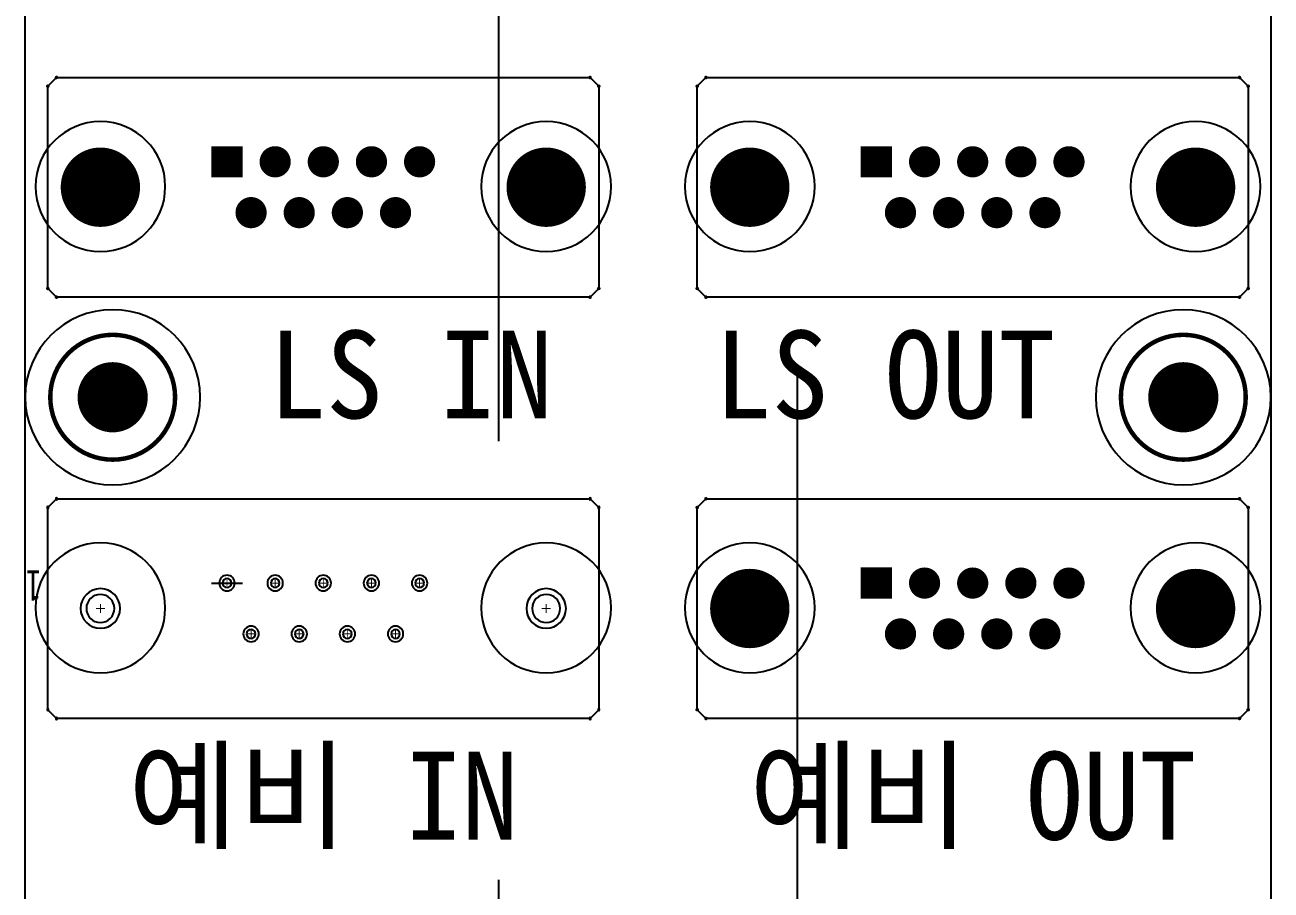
# Model space of a CAD drawing. Header units: millimetres. Extents: x 0 to 841, y 0 to 594.
# Drawn here: x 434.772 to 438.322, y 137.745 to 140.209 of the extents above; entities that cross this region are included whole.
import ezdxf
from ezdxf.enums import TextEntityAlignment as Align

# ---------------------------------------------------------------- set-up
doc = ezdxf.new("R2010")
doc.units = ezdxf.units.MM
doc.header["$LTSCALE"] = 10
doc.linetypes.add('HIDDEN', pattern=[0.375, 0.25, -0.125])
doc.linetypes.add('KEEPOUT_00011110', pattern=[2, 1, 1])
doc.layers.add('LINE06', color=9, linetype='Continuous')
doc.styles.get("Standard").update_dxf_attribs({"font": 'GulimChe.ttf'})

# ---------------------------------------------------------------- blocks, each defined once
blk = doc.blocks.new('PAD_5')
at = {"const_width": 2}
blk.add_lwpolyline([(0, -1, 1), (0, 1, 1)], format="xyb", close=True, dxfattribs=at)

msp = doc.modelspace()

# ---------------------------------------------------------------- linework, layer by layer
at = {"const_width": 0.0889}
for points in [[(434.9775, 139.1485, 1), (435.0664, 139.1485, 1)], [(434.9775, 139.1485, 1), (435.0664, 139.1485, 1)], [(438.0275, 139.1485, 1), (438.1164, 139.1485, 1)], [(438.0275, 139.1485, 1), (438.1164, 139.1485, 1)]]:
    msp.add_lwpolyline(points, format="xyb", close=True, dxfattribs=at)
at = {"layer": 'LINE06'}
for p, q in [((434.7719, 142.5985), (434.7719, 135.6485)), ((438.3219, 135.6485), (438.3219, 142.5985)), ((434.8371, 140.0343), (434.8621, 140.0593)), ((434.8621, 140.0593), (436.3818, 140.0593)), ((436.3818, 140.0593), (436.4068, 140.0343)), ((436.6871, 140.0343), (436.7121, 140.0593)), ((436.7121, 140.0593), (438.2318, 140.0593)), ((438.2318, 140.0593), (438.2568, 140.0343)), ((434.8371, 139.4585), (434.8371, 140.0343)), ((436.4068, 140.0343), (436.4068, 139.4585)), ((436.6871, 139.4585), (436.6871, 140.0343)), ((438.2568, 140.0343), (438.2568, 139.4585)), ((434.8621, 139.4335), (434.8371, 139.4585)), ((436.4068, 139.4585), (436.3818, 139.4335)), ((436.7121, 139.4335), (436.6871, 139.4585)), ((438.2568, 139.4585), (438.2318, 139.4335)), ((436.3818, 139.4335), (434.8621, 139.4335)), ((438.2318, 139.4335), (436.7121, 139.4335)), ((434.8371, 138.8343), (434.8621, 138.8593)), ((434.8621, 138.8593), (436.3818, 138.8593)), ((436.3818, 138.8593), (436.4068, 138.8343)), ((436.6871, 138.8343), (436.7121, 138.8593)), ((436.7121, 138.8593), (438.2318, 138.8593)), ((438.2318, 138.8593), (438.2568, 138.8343)), ((434.8371, 138.2585), (434.8371, 138.8343)), ((436.4068, 138.8343), (436.4068, 138.2585)), ((436.6871, 138.2585), (436.6871, 138.8343)), ((438.2568, 138.8343), (438.2568, 138.2585)), ((435.3031, 138.6192), (435.392, 138.6192)), ((435.3031, 138.6192), (435.392, 138.6192)), ((434.8621, 138.2335), (434.8371, 138.2585)), ((436.4068, 138.2585), (436.3818, 138.2335)), ((436.7121, 138.2335), (436.6871, 138.2585)), ((438.2568, 138.2585), (438.2318, 138.2335)), ((436.3818, 138.2335), (434.8621, 138.2335)), ((438.2318, 138.2335), (436.7121, 138.2335))]:
    msp.add_line(p, q, dxfattribs=at)
at = {"layer": 'LINE06', "linetype": 'HIDDEN'}
msp.add_lwpolyline([(436.1219, 142.9735), (436.9719, 142.9735), (436.9719, 135.2735), (436.1219, 135.2735)], close=True, dxfattribs=at)
at = {"layer": 'LINE06'}
for points, const_width in [([(434.8595, 140.0593, 1), (434.8646, 140.0593, 1)], 0.00508), ([(436.3792, 140.0593, 1), (436.3843, 140.0593, 1)], 0.00508), ([(436.7095, 140.0593, 1), (436.7146, 140.0593, 1)], 0.00508), ([(438.2292, 140.0593, 1), (438.2343, 140.0593, 1)], 0.00508), ([(434.8345, 140.0343, 1), (434.8396, 140.0343, 1)], 0.00508), ([(436.4042, 140.0343, 1), (436.4093, 140.0343, 1)], 0.00508), ([(436.6845, 140.0343, 1), (436.6896, 140.0343, 1)], 0.00508), ([(438.2542, 140.0343, 1), (438.2593, 140.0343, 1)], 0.00508), ([(434.9869, 139.6902, 1), (434.9869, 139.8033, 1)], 0.113), ([(434.9869, 139.6902, 1), (434.9869, 139.8033, 1)], 0.113), ([(434.9869, 139.6902, 1), (434.9869, 139.8033, 1)], 0.113), ([(435.3476, 139.7969, 1), (435.3476, 139.8414, 1)], 0.0444), ([(435.3349, 139.8192, 1), (435.3603, 139.8192, 1)], 0.0254), ([(435.3349, 139.8192, 1), (435.3603, 139.8192, 1)], 0.0254), ([(435.4848, 139.7969, 1), (435.4848, 139.8414, 1)], 0.0444), ([(435.4848, 139.7969, 1), (435.4848, 139.8414, 1)], 0.0444), ([(435.4848, 139.7969, 1), (435.4848, 139.8414, 1)], 0.0444), ([(435.4721, 139.8192, 1), (435.4975, 139.8192, 1)], 0.0254), ([(435.4721, 139.8192, 1), (435.4975, 139.8192, 1)], 0.0254), ([(435.6219, 139.7969, 1), (435.6219, 139.8414, 1)], 0.0444), ([(435.6219, 139.7969, 1), (435.6219, 139.8414, 1)], 0.0444), ([(435.6219, 139.7969, 1), (435.6219, 139.8414, 1)], 0.0444), ([(435.6092, 139.8192, 1), (435.6346, 139.8192, 1)], 0.0254), ([(435.6092, 139.8192, 1), (435.6346, 139.8192, 1)], 0.0254), ([(435.7591, 139.7969, 1), (435.7591, 139.8414, 1)], 0.0444), ([(435.7591, 139.7969, 1), (435.7591, 139.8414, 1)], 0.0444), ([(435.7591, 139.7969, 1), (435.7591, 139.8414, 1)], 0.0444), ([(435.7464, 139.8192, 1), (435.7718, 139.8192, 1)], 0.0254), ([(435.7464, 139.8192, 1), (435.7718, 139.8192, 1)], 0.0254), ([(435.8962, 139.7969, 1), (435.8962, 139.8414, 1)], 0.0444), ([(435.8962, 139.7969, 1), (435.8962, 139.8414, 1)], 0.0444), ([(435.8962, 139.7969, 1), (435.8962, 139.8414, 1)], 0.0444), ([(435.8835, 139.8192, 1), (435.9089, 139.8192, 1)], 0.0254), ([(435.8835, 139.8192, 1), (435.9089, 139.8192, 1)], 0.0254), ([(436.2569, 139.6902, 1), (436.2569, 139.8033, 1)], 0.113), ([(436.2569, 139.6902, 1), (436.2569, 139.8033, 1)], 0.113), ([(436.2569, 139.6902, 1), (436.2569, 139.8033, 1)], 0.113), ([(436.8369, 139.6902, 1), (436.8369, 139.8033, 1)], 0.113), ([(436.8369, 139.6902, 1), (436.8369, 139.8033, 1)], 0.113), ([(436.8369, 139.6902, 1), (436.8369, 139.8033, 1)], 0.113), ([(437.1976, 139.7969, 1), (437.1976, 139.8414, 1)], 0.0444), ([(437.1849, 139.8192, 1), (437.2103, 139.8192, 1)], 0.0254), ([(437.1849, 139.8192, 1), (437.2103, 139.8192, 1)], 0.0254), ([(437.3348, 139.7969, 1), (437.3348, 139.8414, 1)], 0.0444), ([(437.3348, 139.7969, 1), (437.3348, 139.8414, 1)], 0.0444), ([(437.3348, 139.7969, 1), (437.3348, 139.8414, 1)], 0.0444), ([(437.3221, 139.8192, 1), (437.3475, 139.8192, 1)], 0.0254), ([(437.3221, 139.8192, 1), (437.3475, 139.8192, 1)], 0.0254), ([(437.4719, 139.7969, 1), (437.4719, 139.8414, 1)], 0.0444), ([(437.4719, 139.7969, 1), (437.4719, 139.8414, 1)], 0.0444), ([(437.4719, 139.7969, 1), (437.4719, 139.8414, 1)], 0.0444), ([(437.4592, 139.8192, 1), (437.4846, 139.8192, 1)], 0.0254), ([(437.4592, 139.8192, 1), (437.4846, 139.8192, 1)], 0.0254), ([(437.6091, 139.7969, 1), (437.6091, 139.8414, 1)], 0.0444), ([(437.6091, 139.7969, 1), (437.6091, 139.8414, 1)], 0.0444), ([(437.6091, 139.7969, 1), (437.6091, 139.8414, 1)], 0.0444), ([(437.5964, 139.8192, 1), (437.6218, 139.8192, 1)], 0.0254), ([(437.5964, 139.8192, 1), (437.6218, 139.8192, 1)], 0.0254), ([(437.7462, 139.7969, 1), (437.7462, 139.8414, 1)], 0.0444), ([(437.7462, 139.7969, 1), (437.7462, 139.8414, 1)], 0.0444), ([(437.7462, 139.7969, 1), (437.7462, 139.8414, 1)], 0.0444), ([(437.7335, 139.8192, 1), (437.7589, 139.8192, 1)], 0.0254), ([(437.7335, 139.8192, 1), (437.7589, 139.8192, 1)], 0.0254), ([(438.1069, 139.6902, 1), (438.1069, 139.8033, 1)], 0.113), ([(438.1069, 139.6902, 1), (438.1069, 139.8033, 1)], 0.113), ([(438.1069, 139.6902, 1), (438.1069, 139.8033, 1)], 0.113), ([(434.9469, 139.7468, 1), (435.0269, 139.7468, 1)], 0.08), ([(434.9469, 139.7468, 1), (435.0269, 139.7468, 1)], 0.08), ([(436.2169, 139.7468, 1), (436.2969, 139.7468, 1)], 0.08), ([(436.2169, 139.7468, 1), (436.2969, 139.7468, 1)], 0.08), ([(436.7969, 139.7468, 1), (436.8769, 139.7468, 1)], 0.08), ([(436.7969, 139.7468, 1), (436.8769, 139.7468, 1)], 0.08), ([(438.0669, 139.7468, 1), (438.1469, 139.7468, 1)], 0.08), ([(438.0669, 139.7468, 1), (438.1469, 139.7468, 1)], 0.08), ([(435.4162, 139.6521, 1), (435.4162, 139.6966, 1)], 0.0444), ([(435.4162, 139.6521, 1), (435.4162, 139.6966, 1)], 0.0444), ([(435.4162, 139.6521, 1), (435.4162, 139.6966, 1)], 0.0444), ([(435.4035, 139.6744, 1), (435.4289, 139.6744, 1)], 0.0254), ([(435.4035, 139.6744, 1), (435.4289, 139.6744, 1)], 0.0254), ([(435.5533, 139.6521, 1), (435.5533, 139.6966, 1)], 0.0444), ([(435.5533, 139.6521, 1), (435.5533, 139.6966, 1)], 0.0444), ([(435.5533, 139.6521, 1), (435.5533, 139.6966, 1)], 0.0444), ([(435.5406, 139.6744, 1), (435.566, 139.6744, 1)], 0.0254), ([(435.5406, 139.6744, 1), (435.566, 139.6744, 1)], 0.0254), ([(435.6905, 139.6521, 1), (435.6905, 139.6966, 1)], 0.0444), ([(435.6905, 139.6521, 1), (435.6905, 139.6966, 1)], 0.0444), ([(435.6905, 139.6521, 1), (435.6905, 139.6966, 1)], 0.0444), ([(435.6778, 139.6744, 1), (435.7032, 139.6744, 1)], 0.0254), ([(435.6778, 139.6744, 1), (435.7032, 139.6744, 1)], 0.0254), ([(435.8277, 139.6521, 1), (435.8277, 139.6966, 1)], 0.0444), ([(435.8277, 139.6521, 1), (435.8277, 139.6966, 1)], 0.0444), ([(435.8277, 139.6521, 1), (435.8277, 139.6966, 1)], 0.0444), ([(435.815, 139.6744, 1), (435.8404, 139.6744, 1)], 0.0254), ([(435.815, 139.6744, 1), (435.8404, 139.6744, 1)], 0.0254), ([(437.2662, 139.6521, 1), (437.2662, 139.6966, 1)], 0.0444), ([(437.2662, 139.6521, 1), (437.2662, 139.6966, 1)], 0.0444), ([(437.2662, 139.6521, 1), (437.2662, 139.6966, 1)], 0.0444), ([(437.2535, 139.6744, 1), (437.2789, 139.6744, 1)], 0.0254), ([(437.2535, 139.6744, 1), (437.2789, 139.6744, 1)], 0.0254), ([(437.4033, 139.6521, 1), (437.4033, 139.6966, 1)], 0.0444), ([(437.4033, 139.6521, 1), (437.4033, 139.6966, 1)], 0.0444), ([(437.4033, 139.6521, 1), (437.4033, 139.6966, 1)], 0.0444), ([(437.3906, 139.6744, 1), (437.416, 139.6744, 1)], 0.0254), ([(437.3906, 139.6744, 1), (437.416, 139.6744, 1)], 0.0254), ([(437.5405, 139.6521, 1), (437.5405, 139.6966, 1)], 0.0444), ([(437.5405, 139.6521, 1), (437.5405, 139.6966, 1)], 0.0444), ([(437.5405, 139.6521, 1), (437.5405, 139.6966, 1)], 0.0444), ([(437.5278, 139.6744, 1), (437.5532, 139.6744, 1)], 0.0254), ([(437.5278, 139.6744, 1), (437.5532, 139.6744, 1)], 0.0254), ([(437.6777, 139.6521, 1), (437.6777, 139.6966, 1)], 0.0444), ([(437.6777, 139.6521, 1), (437.6777, 139.6966, 1)], 0.0444), ([(437.6777, 139.6521, 1), (437.6777, 139.6966, 1)], 0.0444), ([(437.665, 139.6744, 1), (437.6904, 139.6744, 1)], 0.0254), ([(437.665, 139.6744, 1), (437.6904, 139.6744, 1)], 0.0254), ([(434.8345, 139.4585, 1), (434.8396, 139.4585, 1)], 0.00508), ([(436.4042, 139.4585, 1), (436.4093, 139.4585, 1)], 0.00508), ([(436.6845, 139.4585, 1), (436.6896, 139.4585, 1)], 0.00508), ([(438.2542, 139.4585, 1), (438.2593, 139.4585, 1)], 0.00508), ([(434.8595, 139.4335, 1), (434.8646, 139.4335, 1)], 0.00508), ([(436.3792, 139.4335, 1), (436.3843, 139.4335, 1)], 0.00508), ([(436.7095, 139.4335, 1), (436.7146, 139.4335, 1)], 0.00508), ([(438.2292, 139.4335, 1), (438.2343, 139.4335, 1)], 0.00508), ([(435.1997, 139.1485, 1), (434.8441, 139.1485, 1)], 0.0127), ([(438.2497, 139.1485, 1), (437.8941, 139.1485, 1)], 0.0127), ([(434.933, 139.1485, 1), (435.1108, 139.1485, 1)], 0.0127), ([(437.983, 139.1485, 1), (438.1608, 139.1485, 1)], 0.0127), ([(436.7095, 138.8593, 1), (436.7146, 138.8593, 1)], 0.00508), ([(438.2292, 138.8593, 1), (438.2343, 138.8593, 1)], 0.00508), ([(436.6845, 138.8343, 1), (436.6896, 138.8343, 1)], 0.00508), ([(438.2542, 138.8343, 1), (438.2593, 138.8343, 1)], 0.00508), ([(437.1976, 138.5969, 1), (437.1976, 138.6414, 1)], 0.0444), ([(437.3348, 138.5969, 1), (437.3348, 138.6414, 1)], 0.0444), ([(437.3348, 138.5969, 1), (437.3348, 138.6414, 1)], 0.0444), ([(437.3348, 138.5969, 1), (437.3348, 138.6414, 1)], 0.0444), ([(437.4719, 138.5969, 1), (437.4719, 138.6414, 1)], 0.0444), ([(437.4719, 138.5969, 1), (437.4719, 138.6414, 1)], 0.0444), ([(437.4719, 138.5969, 1), (437.4719, 138.6414, 1)], 0.0444), ([(437.6091, 138.5969, 1), (437.6091, 138.6414, 1)], 0.0444), ([(437.6091, 138.5969, 1), (437.6091, 138.6414, 1)], 0.0444), ([(437.6091, 138.5969, 1), (437.6091, 138.6414, 1)], 0.0444), ([(437.7462, 138.5969, 1), (437.7462, 138.6414, 1)], 0.0444), ([(437.7462, 138.5969, 1), (437.7462, 138.6414, 1)], 0.0444), ([(437.7462, 138.5969, 1), (437.7462, 138.6414, 1)], 0.0444), ([(436.8369, 138.4902, 1), (436.8369, 138.6033, 1)], 0.113), ([(436.8369, 138.4902, 1), (436.8369, 138.6033, 1)], 0.113), ([(436.8369, 138.4902, 1), (436.8369, 138.6033, 1)], 0.113), ([(437.1849, 138.6192, 1), (437.2103, 138.6192, 1)], 0.0254), ([(437.1849, 138.6192, 1), (437.2103, 138.6192, 1)], 0.0254), ([(437.3221, 138.6192, 1), (437.3475, 138.6192, 1)], 0.0254), ([(437.3221, 138.6192, 1), (437.3475, 138.6192, 1)], 0.0254), ([(437.4592, 138.6192, 1), (437.4846, 138.6192, 1)], 0.0254), ([(437.4592, 138.6192, 1), (437.4846, 138.6192, 1)], 0.0254), ([(437.5964, 138.6192, 1), (437.6218, 138.6192, 1)], 0.0254), ([(437.5964, 138.6192, 1), (437.6218, 138.6192, 1)], 0.0254), ([(437.7335, 138.6192, 1), (437.7589, 138.6192, 1)], 0.0254), ([(437.7335, 138.6192, 1), (437.7589, 138.6192, 1)], 0.0254), ([(438.1069, 138.4902, 1), (438.1069, 138.6033, 1)], 0.113), ([(438.1069, 138.4902, 1), (438.1069, 138.6033, 1)], 0.113), ([(438.1069, 138.4902, 1), (438.1069, 138.6033, 1)], 0.113), ([(436.7969, 138.5468, 1), (436.8769, 138.5468, 1)], 0.08), ([(436.7969, 138.5468, 1), (436.8769, 138.5468, 1)], 0.08), ([(438.0669, 138.5468, 1), (438.1469, 138.5468, 1)], 0.08), ([(438.0669, 138.5468, 1), (438.1469, 138.5468, 1)], 0.08), ([(437.2662, 138.4521, 1), (437.2662, 138.4966, 1)], 0.0444), ([(437.2662, 138.4521, 1), (437.2662, 138.4966, 1)], 0.0444), ([(437.2662, 138.4521, 1), (437.2662, 138.4966, 1)], 0.0444), ([(437.2535, 138.4744, 1), (437.2789, 138.4744, 1)], 0.0254), ([(437.2535, 138.4744, 1), (437.2789, 138.4744, 1)], 0.0254), ([(437.4033, 138.4521, 1), (437.4033, 138.4966, 1)], 0.0444), ([(437.4033, 138.4521, 1), (437.4033, 138.4966, 1)], 0.0444), ([(437.4033, 138.4521, 1), (437.4033, 138.4966, 1)], 0.0444), ([(437.3906, 138.4744, 1), (437.416, 138.4744, 1)], 0.0254), ([(437.3906, 138.4744, 1), (437.416, 138.4744, 1)], 0.0254), ([(437.5405, 138.4521, 1), (437.5405, 138.4966, 1)], 0.0444), ([(437.5405, 138.4521, 1), (437.5405, 138.4966, 1)], 0.0444), ([(437.5405, 138.4521, 1), (437.5405, 138.4966, 1)], 0.0444), ([(437.5278, 138.4744, 1), (437.5532, 138.4744, 1)], 0.0254), ([(437.5278, 138.4744, 1), (437.5532, 138.4744, 1)], 0.0254), ([(437.6777, 138.4521, 1), (437.6777, 138.4966, 1)], 0.0444), ([(437.6777, 138.4521, 1), (437.6777, 138.4966, 1)], 0.0444), ([(437.6777, 138.4521, 1), (437.6777, 138.4966, 1)], 0.0444), ([(437.665, 138.4744, 1), (437.6904, 138.4744, 1)], 0.0254), ([(437.665, 138.4744, 1), (437.6904, 138.4744, 1)], 0.0254), ([(436.6845, 138.2585, 1), (436.6896, 138.2585, 1)], 0.00508), ([(436.7095, 138.2335, 1), (436.7146, 138.2335, 1)], 0.00508), ([(438.2292, 138.2335, 1), (438.2343, 138.2335, 1)], 0.00508), ([(438.2542, 138.2585, 1), (438.2593, 138.2585, 1)], 0.00508)]:
    msp.add_lwpolyline(points, format="xyb", close=True, dxfattribs=dict(at, const_width=const_width))
for points, const_width in [([(435.3031, 139.8192), (435.392, 139.8192)], 0.0889), ([(435.3031, 139.8192), (435.392, 139.8192)], 0.0889), ([(437.1531, 139.8192), (437.242, 139.8192)], 0.0889), ([(437.1531, 139.8192), (437.242, 139.8192)], 0.0889), ([(435.3349, 139.8192), (435.3603, 139.8192)], 0.00254), ([(435.3349, 139.8192), (435.3603, 139.8192)], 0.00254), ([(435.3476, 139.8065), (435.3476, 139.8319)], 0.00254), ([(435.3476, 139.8065), (435.3476, 139.8319)], 0.00254), ([(435.4721, 139.8192), (435.4975, 139.8192)], 0.00254), ([(435.4721, 139.8192), (435.4975, 139.8192)], 0.00254), ([(435.4848, 139.8065), (435.4848, 139.8319)], 0.00254), ([(435.4848, 139.8065), (435.4848, 139.8319)], 0.00254), ([(435.6092, 139.8192), (435.6346, 139.8192)], 0.00254), ([(435.6092, 139.8192), (435.6346, 139.8192)], 0.00254), ([(435.6219, 139.8065), (435.6219, 139.8319)], 0.00254), ([(435.6219, 139.8065), (435.6219, 139.8319)], 0.00254), ([(435.7464, 139.8192), (435.7718, 139.8192)], 0.00254), ([(435.7464, 139.8192), (435.7718, 139.8192)], 0.00254), ([(435.7591, 139.8065), (435.7591, 139.8319)], 0.00254), ([(435.7591, 139.8065), (435.7591, 139.8319)], 0.00254), ([(435.8835, 139.8192), (435.9089, 139.8192)], 0.00254), ([(435.8835, 139.8192), (435.9089, 139.8192)], 0.00254), ([(435.8962, 139.8065), (435.8962, 139.8319)], 0.00254), ([(435.8962, 139.8065), (435.8962, 139.8319)], 0.00254), ([(437.1849, 139.8192), (437.2103, 139.8192)], 0.00254), ([(437.1849, 139.8192), (437.2103, 139.8192)], 0.00254), ([(437.1976, 139.8065), (437.1976, 139.8319)], 0.00254), ([(437.1976, 139.8065), (437.1976, 139.8319)], 0.00254), ([(437.3221, 139.8192), (437.3475, 139.8192)], 0.00254), ([(437.3221, 139.8192), (437.3475, 139.8192)], 0.00254), ([(437.3348, 139.8065), (437.3348, 139.8319)], 0.00254), ([(437.3348, 139.8065), (437.3348, 139.8319)], 0.00254), ([(437.4592, 139.8192), (437.4846, 139.8192)], 0.00254), ([(437.4592, 139.8192), (437.4846, 139.8192)], 0.00254), ([(437.4719, 139.8065), (437.4719, 139.8319)], 0.00254), ([(437.4719, 139.8065), (437.4719, 139.8319)], 0.00254), ([(437.5964, 139.8192), (437.6218, 139.8192)], 0.00254), ([(437.5964, 139.8192), (437.6218, 139.8192)], 0.00254), ([(437.6091, 139.8065), (437.6091, 139.8319)], 0.00254), ([(437.6091, 139.8065), (437.6091, 139.8319)], 0.00254), ([(437.7335, 139.8192), (437.7589, 139.8192)], 0.00254), ([(437.7335, 139.8192), (437.7589, 139.8192)], 0.00254), ([(437.7462, 139.8065), (437.7462, 139.8319)], 0.00254), ([(437.7462, 139.8065), (437.7462, 139.8319)], 0.00254), ([(434.9742, 139.7468), (434.9996, 139.7468)], 0.00254), ([(434.9742, 139.7468), (434.9996, 139.7468)], 0.00254), ([(434.9869, 139.7341), (434.9869, 139.7595)], 0.00254), ([(434.9869, 139.7341), (434.9869, 139.7595)], 0.00254), ([(436.2442, 139.7468), (436.2696, 139.7468)], 0.00254), ([(436.2442, 139.7468), (436.2696, 139.7468)], 0.00254), ([(436.2569, 139.7341), (436.2569, 139.7595)], 0.00254), ([(436.2569, 139.7341), (436.2569, 139.7595)], 0.00254), ([(436.8242, 139.7468), (436.8496, 139.7468)], 0.00254), ([(436.8242, 139.7468), (436.8496, 139.7468)], 0.00254), ([(436.8369, 139.7341), (436.8369, 139.7595)], 0.00254), ([(436.8369, 139.7341), (436.8369, 139.7595)], 0.00254), ([(438.0942, 139.7468), (438.1196, 139.7468)], 0.00254), ([(438.0942, 139.7468), (438.1196, 139.7468)], 0.00254), ([(438.1069, 139.7341), (438.1069, 139.7595)], 0.00254), ([(438.1069, 139.7341), (438.1069, 139.7595)], 0.00254), ([(435.4035, 139.6744), (435.4289, 139.6744)], 0.00254), ([(435.4035, 139.6744), (435.4289, 139.6744)], 0.00254), ([(435.4162, 139.6617), (435.4162, 139.6871)], 0.00254), ([(435.4162, 139.6617), (435.4162, 139.6871)], 0.00254), ([(435.5406, 139.6744), (435.566, 139.6744)], 0.00254), ([(435.5406, 139.6744), (435.566, 139.6744)], 0.00254), ([(435.5533, 139.6617), (435.5533, 139.6871)], 0.00254), ([(435.5533, 139.6617), (435.5533, 139.6871)], 0.00254), ([(435.6778, 139.6744), (435.7032, 139.6744)], 0.00254), ([(435.6778, 139.6744), (435.7032, 139.6744)], 0.00254), ([(435.6905, 139.6617), (435.6905, 139.6871)], 0.00254), ([(435.6905, 139.6617), (435.6905, 139.6871)], 0.00254), ([(435.815, 139.6744), (435.8404, 139.6744)], 0.00254), ([(435.815, 139.6744), (435.8404, 139.6744)], 0.00254), ([(435.8277, 139.6617), (435.8277, 139.6871)], 0.00254), ([(435.8277, 139.6617), (435.8277, 139.6871)], 0.00254), ([(437.2535, 139.6744), (437.2789, 139.6744)], 0.00254), ([(437.2535, 139.6744), (437.2789, 139.6744)], 0.00254), ([(437.2662, 139.6617), (437.2662, 139.6871)], 0.00254), ([(437.2662, 139.6617), (437.2662, 139.6871)], 0.00254), ([(437.3906, 139.6744), (437.416, 139.6744)], 0.00254), ([(437.3906, 139.6744), (437.416, 139.6744)], 0.00254), ([(437.4033, 139.6617), (437.4033, 139.6871)], 0.00254), ([(437.4033, 139.6617), (437.4033, 139.6871)], 0.00254), ([(437.5278, 139.6744), (437.5532, 139.6744)], 0.00254), ([(437.5278, 139.6744), (437.5532, 139.6744)], 0.00254), ([(437.5405, 139.6617), (437.5405, 139.6871)], 0.00254), ([(437.5405, 139.6617), (437.5405, 139.6871)], 0.00254), ([(437.665, 139.6744), (437.6904, 139.6744)], 0.00254), ([(437.665, 139.6744), (437.6904, 139.6744)], 0.00254), ([(437.6777, 139.6617), (437.6777, 139.6871)], 0.00254), ([(437.6777, 139.6617), (437.6777, 139.6871)], 0.00254), ([(435.0219, 139.1358), (435.0219, 139.1612)], 0.00254), ([(435.0219, 139.1358), (435.0219, 139.1612)], 0.00254), ([(438.0719, 139.1358), (438.0719, 139.1612)], 0.00254), ([(438.0719, 139.1358), (438.0719, 139.1612)], 0.00254), ([(435.0092, 139.1485), (435.0346, 139.1485)], 0.00254), ([(435.0092, 139.1485), (435.0346, 139.1485)], 0.00254), ([(438.0592, 139.1485), (438.0846, 139.1485)], 0.00254), ([(438.0592, 139.1485), (438.0846, 139.1485)], 0.00254), ([(437.1531, 138.6192), (437.242, 138.6192)], 0.0889), ([(437.1531, 138.6192), (437.242, 138.6192)], 0.0889), ([(435.3476, 138.6065), (435.3476, 138.6319)], 0.00254), ([(435.3476, 138.6065), (435.3476, 138.6319)], 0.00254), ([(435.4848, 138.6065), (435.4848, 138.6319)], 0.00254), ([(435.4848, 138.6065), (435.4848, 138.6319)], 0.00254), ([(435.6219, 138.6065), (435.6219, 138.6319)], 0.00254), ([(435.6219, 138.6065), (435.6219, 138.6319)], 0.00254), ([(435.7591, 138.6065), (435.7591, 138.6319)], 0.00254), ([(435.7591, 138.6065), (435.7591, 138.6319)], 0.00254), ([(435.8962, 138.6065), (435.8962, 138.6319)], 0.00254), ([(435.8962, 138.6065), (435.8962, 138.6319)], 0.00254), ([(437.1976, 138.6065), (437.1976, 138.6319)], 0.00254), ([(437.1976, 138.6065), (437.1976, 138.6319)], 0.00254), ([(437.3348, 138.6065), (437.3348, 138.6319)], 0.00254), ([(437.3348, 138.6065), (437.3348, 138.6319)], 0.00254), ([(437.4719, 138.6065), (437.4719, 138.6319)], 0.00254), ([(437.4719, 138.6065), (437.4719, 138.6319)], 0.00254), ([(437.6091, 138.6065), (437.6091, 138.6319)], 0.00254), ([(437.6091, 138.6065), (437.6091, 138.6319)], 0.00254), ([(437.7462, 138.6065), (437.7462, 138.6319)], 0.00254), ([(437.7462, 138.6065), (437.7462, 138.6319)], 0.00254), ([(435.3349, 138.6192), (435.3603, 138.6192)], 0.00254), ([(435.3349, 138.6192), (435.3603, 138.6192)], 0.00254), ([(435.4721, 138.6192), (435.4975, 138.6192)], 0.00254), ([(435.4721, 138.6192), (435.4975, 138.6192)], 0.00254), ([(435.6092, 138.6192), (435.6346, 138.6192)], 0.00254), ([(435.6092, 138.6192), (435.6346, 138.6192)], 0.00254), ([(435.7464, 138.6192), (435.7718, 138.6192)], 0.00254), ([(435.7464, 138.6192), (435.7718, 138.6192)], 0.00254), ([(435.8835, 138.6192), (435.9089, 138.6192)], 0.00254), ([(435.8835, 138.6192), (435.9089, 138.6192)], 0.00254), ([(437.1849, 138.6192), (437.2103, 138.6192)], 0.00254), ([(437.1849, 138.6192), (437.2103, 138.6192)], 0.00254), ([(437.3221, 138.6192), (437.3475, 138.6192)], 0.00254), ([(437.3221, 138.6192), (437.3475, 138.6192)], 0.00254), ([(437.4592, 138.6192), (437.4846, 138.6192)], 0.00254), ([(437.4592, 138.6192), (437.4846, 138.6192)], 0.00254), ([(437.5964, 138.6192), (437.6218, 138.6192)], 0.00254), ([(437.5964, 138.6192), (437.6218, 138.6192)], 0.00254), ([(437.7335, 138.6192), (437.7589, 138.6192)], 0.00254), ([(437.7335, 138.6192), (437.7589, 138.6192)], 0.00254), ([(434.9869, 138.5341), (434.9869, 138.5595)], 0.00254), ([(434.9869, 138.5341), (434.9869, 138.5595)], 0.00254), ([(436.2569, 138.5341), (436.2569, 138.5595)], 0.00254), ([(436.2569, 138.5341), (436.2569, 138.5595)], 0.00254), ([(436.8369, 138.5341), (436.8369, 138.5595)], 0.00254), ([(436.8369, 138.5341), (436.8369, 138.5595)], 0.00254), ([(438.1069, 138.5341), (438.1069, 138.5595)], 0.00254), ([(438.1069, 138.5341), (438.1069, 138.5595)], 0.00254), ([(434.9742, 138.5468), (434.9996, 138.5468)], 0.00254), ([(434.9742, 138.5468), (434.9996, 138.5468)], 0.00254), ([(436.2442, 138.5468), (436.2696, 138.5468)], 0.00254), ([(436.2442, 138.5468), (436.2696, 138.5468)], 0.00254), ([(436.8242, 138.5468), (436.8496, 138.5468)], 0.00254), ([(436.8242, 138.5468), (436.8496, 138.5468)], 0.00254), ([(438.0942, 138.5468), (438.1196, 138.5468)], 0.00254), ([(438.0942, 138.5468), (438.1196, 138.5468)], 0.00254), ([(435.4162, 138.4617), (435.4162, 138.4871)], 0.00254), ([(435.4162, 138.4617), (435.4162, 138.4871)], 0.00254), ([(435.5533, 138.4617), (435.5533, 138.4871)], 0.00254), ([(435.5533, 138.4617), (435.5533, 138.4871)], 0.00254), ([(435.6905, 138.4617), (435.6905, 138.4871)], 0.00254), ([(435.6905, 138.4617), (435.6905, 138.4871)], 0.00254), ([(435.8277, 138.4617), (435.8277, 138.4871)], 0.00254), ([(435.8277, 138.4617), (435.8277, 138.4871)], 0.00254), ([(437.2662, 138.4617), (437.2662, 138.4871)], 0.00254), ([(437.2662, 138.4617), (437.2662, 138.4871)], 0.00254), ([(437.4033, 138.4617), (437.4033, 138.4871)], 0.00254), ([(437.4033, 138.4617), (437.4033, 138.4871)], 0.00254), ([(437.5405, 138.4617), (437.5405, 138.4871)], 0.00254), ([(437.5405, 138.4617), (437.5405, 138.4871)], 0.00254), ([(437.6777, 138.4617), (437.6777, 138.4871)], 0.00254), ([(437.6777, 138.4617), (437.6777, 138.4871)], 0.00254), ([(435.4035, 138.4744), (435.4289, 138.4744)], 0.00254), ([(435.4035, 138.4744), (435.4289, 138.4744)], 0.00254), ([(435.5406, 138.4744), (435.566, 138.4744)], 0.00254), ([(435.5406, 138.4744), (435.566, 138.4744)], 0.00254), ([(435.6778, 138.4744), (435.7032, 138.4744)], 0.00254), ([(435.6778, 138.4744), (435.7032, 138.4744)], 0.00254), ([(435.815, 138.4744), (435.8404, 138.4744)], 0.00254), ([(435.815, 138.4744), (435.8404, 138.4744)], 0.00254), ([(437.2535, 138.4744), (437.2789, 138.4744)], 0.00254), ([(437.2535, 138.4744), (437.2789, 138.4744)], 0.00254), ([(437.3906, 138.4744), (437.416, 138.4744)], 0.00254), ([(437.3906, 138.4744), (437.416, 138.4744)], 0.00254), ([(437.5278, 138.4744), (437.5532, 138.4744)], 0.00254), ([(437.5278, 138.4744), (437.5532, 138.4744)], 0.00254), ([(437.665, 138.4744), (437.6904, 138.4744)], 0.00254), ([(437.665, 138.4744), (437.6904, 138.4744)], 0.00254)]:
    msp.add_lwpolyline(points, dxfattribs=dict(at, const_width=const_width))
at = {"layer": 'LINE06', "linetype": 'KEEPOUT_00011110'}
for points in [[(434.7725, 139.1485, 1), (435.2713, 139.1485, 1)], [(437.8225, 139.1485, 1), (438.3213, 139.1485, 1)]]:
    msp.add_lwpolyline(points, format="xyb", close=True, dxfattribs=at)
for centre, radius, start, end in [((434.9869, 139.7485), 0.185, 0, 180), ((436.2569, 139.7485), 0.1851, 0, 180), ((436.8369, 139.7485), 0.185, 0, 180), ((438.1069, 139.7485), 0.1851, 0, 180), ((434.9869, 139.7485), 0.185, 180, 0), ((436.2569, 139.7485), 0.1851, 180, 0), ((436.8369, 139.7485), 0.185, 180, 0), ((438.1069, 139.7485), 0.1851, 180, 0), ((434.9869, 138.5485), 0.185, 0, 180), ((436.2569, 138.5485), 0.1851, 0, 180), ((436.8369, 138.5485), 0.185, 0, 180), ((438.1069, 138.5485), 0.1851, 0, 180), ((434.9869, 138.5485), 0.185, 180, 0), ((436.2569, 138.5485), 0.1851, 180, 0), ((436.8369, 138.5485), 0.185, 180, 0), ((438.1069, 138.5485), 0.1851, 180, 0)]:
    msp.add_arc(centre, radius, start, end, dxfattribs=at)
at = {"layer": 'LINE06'}
for centre, radius, start, end in [((434.8621, 138.8593), 0.00254, 0, 180), ((434.8621, 138.8593), 0.00254, 180, 0), ((436.3818, 138.8593), 0.00254, 0, 180), ((436.3818, 138.8593), 0.00254, 180, 0), ((434.8371, 138.8343), 0.00254, 0, 180), ((434.8371, 138.8343), 0.00254, 180, 0), ((436.4068, 138.8343), 0.00254, 0, 180), ((436.4068, 138.8343), 0.00254, 180, 0), ((435.3476, 138.6192), 0.0222, 90, 270), ((435.3476, 138.6192), 0.0127, 0, 180), ((435.3476, 138.6192), 0.0127, 0, 180), ((435.3476, 138.6192), 0.0222, 270, 90), ((435.4848, 138.6192), 0.0222, 90, 270), ((435.4848, 138.6192), 0.0222, 90, 270), ((435.4848, 138.6192), 0.0222, 90, 270), ((435.4848, 138.6192), 0.0127, 0, 180), ((435.4848, 138.6192), 0.0127, 0, 180), ((435.4848, 138.6192), 0.0222, 270, 90), ((435.4848, 138.6192), 0.0222, 270, 90), ((435.4848, 138.6192), 0.0222, 270, 90), ((435.6219, 138.6192), 0.0222, 90, 270), ((435.6219, 138.6192), 0.0222, 90, 270), ((435.6219, 138.6192), 0.0222, 90, 270), ((435.6219, 138.6192), 0.0127, 0, 180), ((435.6219, 138.6192), 0.0127, 0, 180), ((435.6219, 138.6192), 0.0222, 270, 90), ((435.6219, 138.6192), 0.0222, 270, 90), ((435.6219, 138.6192), 0.0222, 270, 90), ((435.7591, 138.6192), 0.0222, 90, 270), ((435.7591, 138.6192), 0.0222, 90, 270), ((435.7591, 138.6192), 0.0222, 90, 270), ((435.7591, 138.6192), 0.0127, 0, 180), ((435.7591, 138.6192), 0.0127, 0, 180), ((435.7591, 138.6192), 0.0222, 270, 90), ((435.7591, 138.6192), 0.0222, 270, 90), ((435.7591, 138.6192), 0.0222, 270, 90), ((435.8962, 138.6192), 0.0222, 90, 270), ((435.8962, 138.6192), 0.0222, 90, 270), ((435.8962, 138.6192), 0.0222, 90, 270), ((435.8962, 138.6192), 0.0127, 0, 180), ((435.8962, 138.6192), 0.0127, 0, 180), ((435.8962, 138.6192), 0.0222, 270, 90), ((435.8962, 138.6192), 0.0222, 270, 90), ((435.8962, 138.6192), 0.0222, 270, 90), ((434.9869, 138.5468), 0.0565, 90, 270), ((434.9869, 138.5468), 0.0565, 90, 270), ((434.9869, 138.5468), 0.0565, 90, 270), ((434.9869, 138.5468), 0.0565, 270, 90), ((434.9869, 138.5468), 0.0565, 270, 90), ((434.9869, 138.5468), 0.0565, 270, 90), ((435.3476, 138.6192), 0.0127, 180, 0), ((435.3476, 138.6192), 0.0127, 180, 0), ((435.4848, 138.6192), 0.0127, 180, 0), ((435.4848, 138.6192), 0.0127, 180, 0), ((435.6219, 138.6192), 0.0127, 180, 0), ((435.6219, 138.6192), 0.0127, 180, 0), ((435.7591, 138.6192), 0.0127, 180, 0), ((435.7591, 138.6192), 0.0127, 180, 0), ((435.8962, 138.6192), 0.0127, 180, 0), ((435.8962, 138.6192), 0.0127, 180, 0), ((436.2569, 138.5468), 0.0565, 90, 270), ((436.2569, 138.5468), 0.0565, 90, 270), ((436.2569, 138.5468), 0.0565, 90, 270), ((436.2569, 138.5468), 0.0565, 270, 90), ((436.2569, 138.5468), 0.0565, 270, 90), ((436.2569, 138.5468), 0.0565, 270, 90), ((434.9869, 138.5468), 0.04, 0, 180), ((434.9869, 138.5468), 0.04, 0, 180), ((436.2569, 138.5468), 0.04, 0, 180), ((436.2569, 138.5468), 0.04, 0, 180), ((434.9869, 138.5468), 0.04, 180, 0), ((434.9869, 138.5468), 0.04, 180, 0), ((436.2569, 138.5468), 0.04, 180, 0), ((436.2569, 138.5468), 0.04, 180, 0), ((435.4162, 138.4744), 0.0222, 90, 270), ((435.4162, 138.4744), 0.0222, 90, 270), ((435.4162, 138.4744), 0.0222, 90, 270), ((435.4162, 138.4744), 0.0127, 0, 180), ((435.4162, 138.4744), 0.0127, 0, 180), ((435.4162, 138.4744), 0.0222, 270, 90), ((435.4162, 138.4744), 0.0222, 270, 90), ((435.4162, 138.4744), 0.0222, 270, 90), ((435.5533, 138.4744), 0.0222, 90, 270), ((435.5533, 138.4744), 0.0222, 90, 270), ((435.5533, 138.4744), 0.0222, 90, 270), ((435.5533, 138.4744), 0.0127, 0, 180), ((435.5533, 138.4744), 0.0127, 0, 180), ((435.5533, 138.4744), 0.0222, 270, 90), ((435.5533, 138.4744), 0.0222, 270, 90), ((435.5533, 138.4744), 0.0222, 270, 90), ((435.6905, 138.4744), 0.0222, 90, 270), ((435.6905, 138.4744), 0.0222, 90, 270), ((435.6905, 138.4744), 0.0222, 90, 270), ((435.6905, 138.4744), 0.0127, 0, 180), ((435.6905, 138.4744), 0.0127, 0, 180), ((435.6905, 138.4744), 0.0222, 270, 90), ((435.6905, 138.4744), 0.0222, 270, 90), ((435.6905, 138.4744), 0.0222, 270, 90), ((435.8277, 138.4744), 0.0222, 90, 270), ((435.8277, 138.4744), 0.0222, 90, 270), ((435.8277, 138.4744), 0.0222, 90, 270), ((435.8277, 138.4744), 0.0127, 0, 180), ((435.8277, 138.4744), 0.0127, 0, 180), ((435.8277, 138.4744), 0.0222, 270, 90), ((435.8277, 138.4744), 0.0222, 270, 90), ((435.8277, 138.4744), 0.0222, 270, 90), ((435.4162, 138.4744), 0.0127, 180, 0), ((435.4162, 138.4744), 0.0127, 180, 0), ((435.5533, 138.4744), 0.0127, 180, 0), ((435.5533, 138.4744), 0.0127, 180, 0), ((435.6905, 138.4744), 0.0127, 180, 0), ((435.6905, 138.4744), 0.0127, 180, 0), ((435.8277, 138.4744), 0.0127, 180, 0), ((435.8277, 138.4744), 0.0127, 180, 0), ((434.8371, 138.2585), 0.00254, 0, 180), ((434.8371, 138.2585), 0.00254, 180, 0), ((436.4068, 138.2585), 0.00254, 0, 180), ((436.4068, 138.2585), 0.00254, 180, 0), ((434.8621, 138.2335), 0.00254, 0, 180), ((434.8621, 138.2335), 0.00254, 180, 0), ((436.3818, 138.2335), 0.00254, 0, 180), ((436.3818, 138.2335), 0.00254, 180, 0)]:
    msp.add_arc(centre, radius, start, end, dxfattribs=at)

# ---------------------------------------------------------------- block references
at = {"layer": 'LINE06', "xscale": 0.04999999999995453, "yscale": 0.04999999999995453, "zscale": 0.04999999999995453}
for p in [(435.0219, 139.1485), (435.0219, 139.1485), (435.0219, 139.1485), (438.0719, 139.1485), (438.0719, 139.1485), (438.0719, 139.1485)]:
    msp.add_blockref('PAD_5', p, dxfattribs=at)

# ---------------------------------------------------------------- texts
at = {"layer": 'LINE06'}
for s, p in [('LS IN', (435.8719, 139.2135)), ('LS OUT', (437.2219, 139.2135)), ('예비 IN', (435.6219, 138.0135)), ('예비 OUT', (437.4719, 138.0135))]:
    msp.add_text(s, height=0.25, dxfattribs=at).set_placement(p, align=Align.MIDDLE_CENTER)
at = {"layer": 'LINE06', "width": 0.75}
msp.add_text('1', height=0.0889, rotation=180, dxfattribs=at).set_placement((434.7964, 138.6112), align=Align.MIDDLE_CENTER)

doc.saveas('drawing.dxf')
